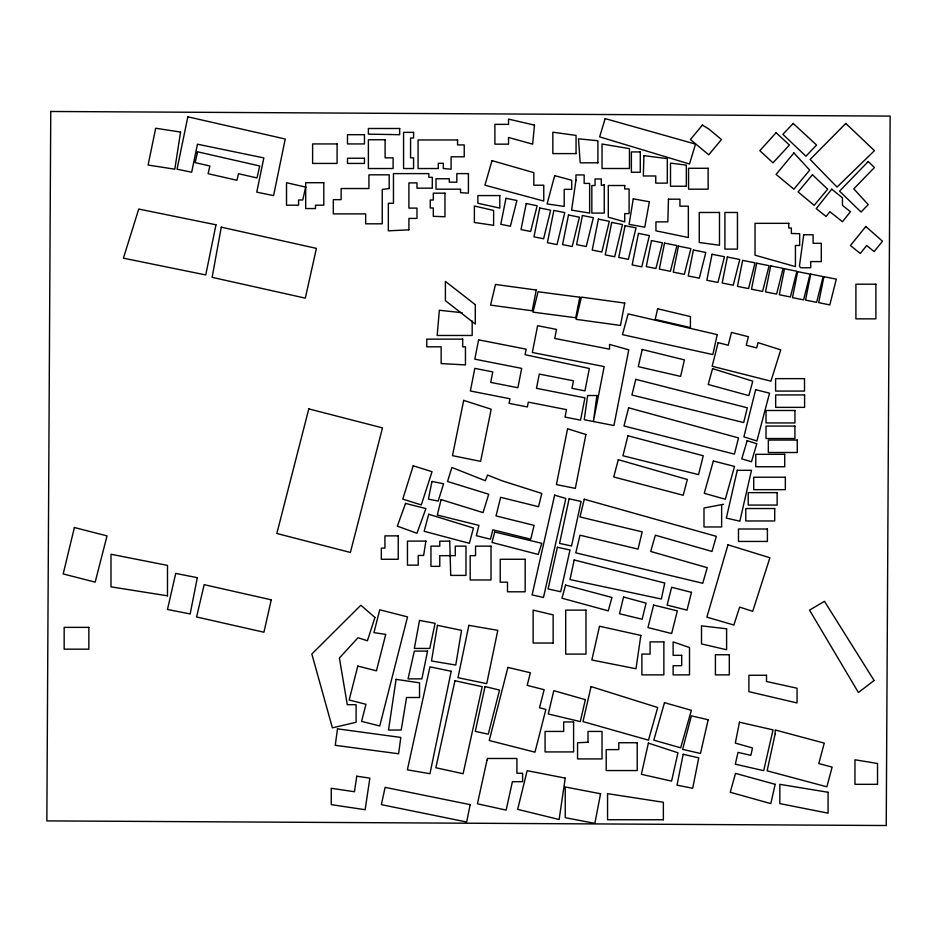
<?xml version="1.0" encoding="UTF-8"?>
<svg xmlns="http://www.w3.org/2000/svg" width="937" height="937" viewBox="0 0 937 937"><rect width="100%" height="100%" fill="white"/><g stroke="black" fill="none" stroke-linecap="round" stroke-linejoin="round"><path stroke-width="1.41" d="M723.563 504.27L703.992 508.018L703.992 526.969L721.642 526.969L721.642 504.633M462.187 312.712L439.359 310.252L437.157 335.469L472.178 335.469L472.178 321.016M50.75 111.48L46.85 820.894L886.238 825.52L890.15 116.094L50.75 111.48M668.456 199.194L667.835 221.87L655.935 221.87L655.935 230.818L688.344 237.541L688.344 206.175L679.934 206.175L679.934 199.194L668.456 199.194M643.906 155.624L643.332 175.98L655.759 175.98L655.759 183.125L667.308 183.125L667.308 158.646L643.906 155.624M534.477 125.101L532.661 144.157L508.533 137.481L508.533 144.157L494.888 144.157L494.888 124.352L508.533 124.352L508.533 119.116L534.477 125.101M337.472 728.845L335.27 745.313L398.6 753.781L400.79 737.431L337.472 728.845M596.892 395.519L593.402 421.509L604.178 366.578L532.345 352.499L537.604 325.713L556.519 329.414L554.751 338.444L609.542 349.185L609.542 344.441L628.774 349.829L613.934 425.539L584.243 419.717L587.64 395.519L596.892 395.519M803.735 234.765L799.437 266.061L800.631 267.748L810.739 267.748L810.739 261.587L821.304 261.587L821.304 243.315L813.105 243.315L813.105 234.765L803.735 234.765M575.962 180.244L571.617 210.146L589.642 213.086L589.642 183.406L584.149 183.406L584.149 174.926L575.962 174.926L575.962 180.244M640.838 635.415L635.989 668.749L591.856 660.011L599.516 626.221L640.838 635.415M565.234 778.108L559.12 819.512L517.669 809.357L527.144 770.682L565.234 778.108M356.774 776.199L354.455 791.742L331.253 788.275L331.253 804.649L365.149 809.709L369.857 778.155L356.774 776.199M396.082 679.337L388.515 730.028L401.2 730.028L406.553 697.503L419.53 697.503L419.53 682.839L396.082 679.337M180.56 132.07L174.809 169.187L148.093 165.053L155.694 128.228L180.56 132.07M425.913 541.106L423.618 555.43L418.23 555.43L418.23 565.14L407.454 565.14L407.454 541.106L425.913 541.106M437.45 625.342L431.488 660.983L455.757 665.047L461.554 630.343L437.45 625.342M633.26 198.843L629.09 224.365L644.738 227.199L649.364 201.76L633.26 198.843M221.273 227.152L212.125 277.34L305.31 298.142L316.413 248.387L221.273 227.152M419.53 620.435L414.341 648.439L429.767 648.439L435.096 623.316L419.53 620.435M624.745 303.084L620.493 325.444L576.15 319.353L581.397 297.123L624.745 303.084M536.233 290.013L532.228 310.791L490.555 305.122L495.486 284.461L536.233 290.013M600.558 793.768L594.854 823.377L565.234 817.673L565.234 786.963L600.558 793.768M478.608 339.838L474.813 359.176L521.686 368.37L517.892 387.731L490.707 382.39L492.768 371.895L474.813 368.37L470.374 390.987L509.986 398.764L509.084 403.355L527.367 406.939L528.304 402.137L566.498 409.633L565.034 417.094L580.565 420.139L584.946 397.838L536.479 388.328L539.279 374.086L573.456 380.797L571.968 388.328L584.946 390.87L589.338 368.475L525.083 354.69L526.161 349.173L478.608 339.838M585.894 434.499L575.33 488.376L556.426 484.593L567.576 428.748L585.894 434.499M197.32 577.684L190.164 613.946L167.489 609.472L175.711 573.421L197.32 577.684M505.968 198.304L500.78 224.306L510.396 226.227L516.908 200.483L505.968 198.304M526.207 203.563L521.019 229.565L530.635 231.486L537.147 205.753L526.207 203.563M539.747 207.991L533.985 236.85L543.601 238.771L550.675 210.181L539.747 207.991M553.849 210.427L547.407 242.683L557.023 244.604L564.777 212.617L553.849 210.427M568.49 215.006L562.575 244.604L572.191 246.525L579.417 217.185L568.49 215.006M582.416 215.522L576.618 244.604L586.222 246.525L593.355 217.7L582.416 215.522M579.816 297.228L575.716 317.748L533.012 312.15L538.061 291.758L579.816 297.228M598.403 219.117L592.219 250.097L601.835 252.018L609.331 221.308L598.403 219.117M611.709 222.409L605.232 254.876L614.684 256.761L622.484 224.552L611.709 222.409M625.084 225.7L618.76 257.417L628.376 259.338L636.024 227.878L625.084 225.7M638.46 233.395L632.17 264.913L641.786 266.834L649.388 235.574L638.46 233.395M651.484 240.586L646.296 266.6L655.912 268.509L662.424 242.777L651.484 240.586M664.52 243.093L659.332 269.095L670.423 271.308L676.936 245.564L664.52 243.093M678.458 246.138L673.27 272.14L684.361 274.354L690.874 248.61L678.458 246.138M693.403 249.98L688.215 275.982L699.307 278.195L705.807 252.463L693.403 249.98M712.026 254.255L706.838 280.257L717.929 282.47L724.442 256.738L712.026 254.255M727.358 257.007L722.158 283.009L733.249 285.223L739.761 259.479L727.358 257.007M742.654 260.369L737.454 286.371L748.546 288.584L755.058 262.852L742.654 260.369M756.686 263.192L751.497 289.205L762.589 291.419L769.101 265.675L756.686 263.192M770.694 265.885L765.506 291.887L776.597 294.101L783.098 268.357L770.694 265.885M683.178 754.297L677.018 785.147L692.689 788.275L698.756 757.857L683.178 754.297M784.492 268.755L779.291 294.757L790.395 296.97L796.895 271.238L784.492 268.755M797.68 271.648L792.491 297.65L803.583 299.863L810.095 274.131L797.68 271.648M810.728 274.108L805.539 300.109L816.631 302.323L823.143 276.591L810.728 274.108M823.904 276.673L818.715 302.674L829.807 304.888L836.319 279.156L823.904 276.673M739.48 722.204L735.311 743.111L752.528 747.949L750.842 755.327L738.005 752.388L735.311 764.182L763.702 770.671L773.025 729.876L739.48 722.204M215.967 224.786L205.753 274.939L123.403 258.167L138.735 209.056L215.967 224.786M431.98 481.431L428.396 499.105L438.176 501.096L443.611 483.785L431.98 481.431M463.686 400.392L452.489 455.663L480.622 461.355L491.187 409.223L463.686 400.392M427.541 651.11L421.884 678.868L408.052 678.868L414.341 651.11L427.541 651.11M470.187 804.649L466.661 821.995L381.371 804.649L385.119 787.361L470.187 804.649M187.845 116.809L177.046 169.187L191.675 172.209L197.461 144.204L263.836 157.908L256.761 192.144L273.569 195.61L285.246 139.016L187.845 116.809M451.212 671.255L429.954 773.728L407.372 769.827L429.954 666.839L451.212 671.255M468.851 625.342L457.982 677.697L486.736 683.659L497.805 630.343L468.851 625.342M574.17 559.975L570.001 579.581L661.358 599.012L664.755 583.037L574.17 559.975M569.122 498.789L559.553 543.413L571.547 545.99L581.104 501.459L569.122 498.789M485.026 686.575L475.293 731.364L488.282 734.186L499.538 690.077L485.026 686.575M775.18 733.788L767.134 770.811L826.856 786.799L832.126 767.122L818.797 763.55L824.267 743.111L775.18 729.97L775.18 733.788M454.96 680.742L435.857 767.754L463.112 773.728L482.192 686.704L454.96 680.742M486.971 760.294L477.425 803.794L506.144 810.107L512.387 781.681L522.612 781.681L522.612 773.248L516.908 773.248L516.908 758.478L487.451 758.478L486.971 760.294M717.227 334.626L712.823 354.584L622.449 334.626L628.165 313.907L717.227 334.626M557.374 547.278L548.098 588.94L560.689 591.739L570.001 549.96L557.374 547.278M271.261 599.821L263.929 632.217L196.571 616.979L204.184 584.665L271.261 599.821M554.645 495.146L532.099 594.901L543.472 597.466L565.831 498.472L554.645 495.146M648.392 743.111L641.365 774.302L671.571 781.118L677.955 752.786L648.392 743.111M197.309 153.071L195.13 162.616L209.876 165.978L208.108 173.708L236.967 180.279L238.466 173.708L256.984 177.925L259.713 165.978L197.309 151.747L197.309 153.071M305.685 187.084L302.745 199.979L298.587 199.979L298.587 205.191L286.523 205.191L286.523 182.715L305.685 187.084M775.18 784.328L770.8 803.606L730.251 792.269L735.533 773.388L775.18 784.328M642.22 349.489L638.273 366.648L680.613 376.393L684.408 359.89L642.22 349.489M657.645 308.765L655.197 319.412L690.417 327.599L690.417 316.589L657.645 308.765M737.267 470.315L726.327 518.091L739.855 521.183L751.497 470.315L737.267 470.315M708.185 719.733L700.466 753.465L682.628 749.377L691.377 715.88L708.185 719.733M585.356 699.658L580.284 721.607L548.25 713.959L553.814 690.663L585.356 699.658M591.071 686.587L582.99 721.607L648.474 740.16L657.715 707.517L591.071 686.587M584.255 499.234L580.003 516.966L642.185 531.865L638.05 549.117L580.003 535.214L575.775 552.842L702.75 583.271L707.224 567.67L650.7 551.46L655.361 535.214L711.991 551.46L716.325 536.351L584.255 499.234M74.398 527.519L63.189 573.936L95.164 582.135L107.029 535.894L74.398 527.519M623.562 596.998L619.486 613.747L642.15 619.252L646.073 603.147L623.562 596.998M635.79 379.356L631.936 395.016L743.685 422.552L747.316 407.794L635.79 379.356M441.116 499.632L437.298 515.057L478.912 525.376L476.347 535.695L490.473 539.197L492.803 529.792L530.705 539.197L534.125 525.376L496.024 515.924L500.651 497.313L538.517 506.706L541.809 493.448L501.904 480.728L487.58 475.047L485.331 480.728L451.868 467.469L447.535 481.501L488.716 494.232L483.035 512.598L441.116 499.632M627.919 435.752L622.929 455.757L698.545 474.626L703.254 455.757L627.919 435.752M755.644 389.698L743.884 436.853L756.92 440.964L769.546 393.165L755.644 389.698M653.628 605.091L647.971 627.591L671.642 633.541L677.346 610.854L653.628 605.091M691.483 592.348L687.008 610.151L667.121 605.091L671.642 587.3L691.483 592.348M357.805 666.066L349.15 699.998L365.945 704.284L361.6 721.361L379.743 725.988L407.536 616.897L379.743 609.811L373.933 632.627L385.728 634.384L376.44 670.822L357.805 666.066M628.61 407.794L623.983 425.972L734.397 454.117L738.532 437.919L628.61 407.794M718.117 342.673L712.143 366.25L770.952 381.183L780.744 349.841L758.033 342.673L756.698 347.896L746.227 345.238L748.394 336.723L731.469 332.424L728.225 345.238L718.117 342.673M308.8 408.883L276.837 533.493L350.379 552.455L382.495 427.893L308.8 408.883M507.901 667.402L489.243 740.511L534.968 752.177L545.884 709.414L539.501 707.786L544.128 689.691L527.18 685.369L530.401 672.766L507.901 667.402M494.713 532.017L492.007 542.453L538.248 554.458L541.809 543.319L494.713 532.017M618.291 459.68L613.735 476.98L683.202 495.263L687.348 479.486L618.291 459.68M428.689 514.261L424.156 531.291L469.378 543.319L473.443 528.035L428.689 514.261M554.692 175.652L547.067 203.938L564.203 206.421L564.203 189.333L571.722 189.333L571.722 180.244L554.692 175.652M565.561 585.086L561.977 598.204L608.277 610.854L611.943 597.466L565.561 585.086M712.553 368.616L708.208 384.486L748.839 395.625L752.798 381.183L712.553 368.616M713.35 460.981L704.261 493.319L725.308 499.234L734.526 466.439L713.35 460.981M664.497 702.668L653.803 740.16L680.672 747.82L691.377 710.305L664.497 702.668M491.995 160.625L484.944 185.21L543.765 201.057L543.765 185.21L533.821 185.21L533.821 172.642L491.995 160.625M727.979 544.819L706.885 617.155L733.87 625.026L739.621 607.106L752.716 611.311L769.898 557.761L727.979 544.819M747.152 440.671L741.764 458.872L751.497 461.742L756.827 443.716L747.152 440.671M605.161 118.601L599.657 136.872L689.515 163.998L695.512 144.111L605.161 118.601M413.229 465.794L402.769 499.105L421.299 504.926L432.027 471.698L413.229 465.794M374.941 617.46L367.421 640.756L358.028 637.734L339.393 658.008L347.287 704.694L356.095 704.694L356.095 722.275L332.389 727.838L311.845 654.014L360.839 605.232L374.941 617.46M405.557 503.415L397.323 526.149L416.965 533.27L425.913 508.58L405.557 503.415M831.751 189.18L816.244 208.623L826.094 216.482L829.901 211.715L842.445 221.718L850.433 211.715L842.445 205.344L842.445 197.812L831.751 189.18M865.811 226.496L850.433 245.541L860.271 253.482L866.678 245.541L874.139 251.561L882.49 241.219L865.811 226.496M776.094 132.714L759.848 150.67L772.978 162.815L789.422 145.048L776.094 132.714M793.897 152.942L776.094 174.411L793.897 189.18L809.709 170.101L793.897 152.942M702.41 125.101L690.405 139.531L708.747 154.804L721.467 139.531L708.747 128.943L702.41 125.101M812.438 174.739L798.101 191.921L814.183 205.344L827.676 189.18L812.438 174.739M793.206 123.438L782.875 134.307L805.937 156.221L816.56 145.048L793.206 123.438M868.236 161.515L839.54 191.148L861.068 212.008L868.236 204.617L853.783 188.852L874.444 167.524L868.236 161.515M845.806 123.438L810.13 159.466L837.022 187.095L874.444 150.67L845.806 123.438M874.092 680.473L858.421 692.525L809.545 610.139L824.455 601.296L874.092 680.473M604.248 184.624L601.308 185.514L601.308 178.979L595.042 178.979L595.042 185.514L591.833 185.514L591.833 213.086L604.248 213.086L604.248 184.624M389.195 188.536L382.237 189.415L382.237 223.814L365.653 223.814L365.653 213.882L333.314 213.882L333.314 199.651L341.127 199.651L341.127 188.536L368.932 188.536L368.932 174.821L389.195 174.821L389.195 188.536M408.907 229.834L388.34 230.83L388.34 203.294L393.458 203.294L393.458 173.603L428.853 173.603L428.853 177.339L432.297 177.339L432.297 188.173L416.977 188.173L416.977 182.891L408.907 182.891L408.907 208.108L416.977 208.108L416.977 218.415L408.907 218.415L408.907 229.834M588.003 742.256L577.555 742.736L577.555 758.923L602.022 758.923L602.022 731.434L588.003 731.434L588.003 742.256M449.725 541.106L439.781 541.211L439.781 546.154L430.95 546.154L430.95 566.346L439.781 566.346L439.781 555.664L455.288 555.664L455.288 546.154L465.982 546.154L465.982 575.4L450.72 575.4L449.725 541.106M399.677 128.498L368.382 128.498L368.382 134.155L399.677 134.694L399.677 128.498M413.592 132.363L403.566 132.363L403.566 168.531L413.592 168.531L413.592 157.838L410.57 157.838L410.57 137.985L413.592 137.985L413.592 132.363M364.458 134.694L347.486 134.694L347.486 143.935L364.458 143.935L364.458 134.694M385.107 139.754L368.382 139.754L368.382 168.531L393.107 168.531L393.107 157.838L385.107 157.838L385.107 139.754M457.561 139.964L418.078 139.964L418.078 168.531L438.27 168.531L438.27 163.307L443.318 163.307L443.318 168.531L451.095 169.187L451.095 156.795L464.225 156.795L464.225 144.907L457.561 144.907L457.561 139.964M337.086 143.935L312.618 143.935L312.618 163.436L337.086 163.436L337.086 143.935M640.276 151.923L631.386 151.923L631.386 172.267L640.276 172.267L640.276 151.923M576.056 153.598L552.842 153.598L552.842 132.199L576.056 135.408L576.056 153.598M364.458 158.236L347.486 158.236L347.486 163.436L364.458 163.436L364.458 158.236M597.9 162.827L580.19 162.827L578.48 138.817L597.9 140.737L597.9 162.827M708.149 168.285L688.554 168.285L688.554 189.18L708.149 189.18L708.149 168.285M629.453 168.496L602.034 168.496L602.034 144.017L629.453 148.643L629.453 168.496M468.406 173.603L456.823 173.603L456.823 182.153L449.303 182.153L449.303 178.768L435.998 178.768L435.998 189.169L460.559 189.169L460.559 192.659L468.406 193.174L468.406 173.603M323.792 182.715L305.685 182.715L305.685 208.553L315.488 208.553L315.488 205.191L323.792 205.191L323.792 182.715M624.733 185.514L608.3 185.514L608.3 217.185L624.733 221.87L624.733 213.601L629.09 213.601L629.09 188.969L624.733 188.969L624.733 185.514M686.329 186.24L670.505 186.24L670.505 163.097L686.329 165.135L686.329 186.24M444.97 193.174L433.304 193.174L433.304 200.026L430.247 200.026L430.247 207.979L433.304 207.979L433.304 216.33L444.97 216.752L444.97 193.174M499.796 195.575L477.858 195.575L477.858 203.247L499.796 208.108L499.796 195.575M719.487 212.476L699.248 212.476L699.248 242.507L719.487 245.236L719.487 212.476M737.454 212.476L724.91 212.476L724.91 249.113L737.454 249.113L737.454 212.476M788.743 223.334L755.035 223.334L755.035 255.192L795.431 266.612L795.431 245.471L799.671 245.471L799.671 233.688L791.343 233.489L791.343 228.019L788.743 228.019L788.743 223.334M875.896 284.204L855.903 284.204L855.903 318.849L875.896 318.849L875.896 284.204M462.691 339.135L426.768 339.135L426.768 346.819L441.163 346.819L441.163 363.568L465.455 364.915L465.455 346.819L462.691 346.819L462.691 339.135M804.508 378.642L775.59 378.642L775.59 391.08L804.508 391.08L804.508 378.642M804.59 394.934L775.66 394.934L775.66 407.361L804.59 407.361L804.59 394.934M794.951 410.5L766.033 410.5L766.033 422.938L794.951 422.938L794.951 410.5M794.927 426.077L766.009 426.077L766.009 438.516L794.927 438.516L794.927 426.077M797.258 440.062L768.328 440.062L768.328 452.501L797.258 452.501L797.258 440.062M784.726 454.316L755.796 454.316L755.796 466.755L784.726 466.755L784.726 454.316M785.347 477.226L753.723 477.226L753.723 489.664L785.347 489.664L785.347 477.226M777.148 492.639L748.23 492.639L748.23 505.078L777.148 505.078L777.148 492.639M774.712 508.533L745.793 508.533L745.793 520.972L774.712 520.972L774.712 508.533M767.403 529.007L738.473 529.007L738.473 541.445L767.403 541.445L767.403 529.007M398.225 535.87L384.931 535.87L384.931 548.086L381.324 548.086L381.324 559.272L398.225 559.272L398.225 535.87M491.023 546.154L475.539 546.154L475.539 555.664L470.187 555.664L470.187 579.98L491.023 579.98L491.023 546.154M525.165 559.272L500.229 559.272L500.229 582.182L507.491 582.182L507.491 591.797L525.165 591.797L525.165 559.272M585.988 610.128L565.69 610.128L565.69 654.108L585.988 654.108L585.988 610.128M88.851 627.368L64.161 627.368L64.161 649.165L88.851 649.165L88.851 627.368M663.864 641.892L650.091 641.892L650.091 654.073L641.88 654.073L641.88 674.886L663.864 674.886L663.864 641.892M553.146 643.028L533.13 643.028L533.13 610.128L553.146 614.883L553.146 643.028M729.314 654.752L715.399 654.752L715.399 674.886L729.314 674.886L729.314 654.752M681.691 655.326L673.129 655.326L673.129 641.892L689.503 647.549L689.503 674.886L673.129 674.886L673.129 665.692L681.691 665.692L681.691 655.326M766.501 675.272L748.897 675.272L748.897 691.67L797.047 702.937L797.047 688.226L766.501 681.504L766.501 675.272M573.596 721.947L563.676 721.947L563.676 731.434L545.076 731.434L545.076 751.919L573.596 751.919L573.596 721.947M637.219 742.736L618.807 742.736L618.807 749.623L606.204 749.612L606.204 770.554L637.219 770.554L637.219 742.736M877.536 784.328L854.954 784.328L854.954 759.778L877.536 763.503L877.536 784.328M663.361 819.746L607.551 819.746L607.551 793.662L663.361 802.271L663.361 819.746M726.608 628.797L701.508 625.857L701.508 643.918L726.608 649.751L726.608 628.797M493.612 225.325L474.38 222.479L474.38 205.976L493.612 210.462L493.612 225.325M167.489 595.815L110.988 586.843L110.988 554.247L167.489 565.398L167.489 595.815M828.062 792.269L779.83 784.328L779.83 803.606L828.062 813.152L828.062 792.269M475.282 304.677L445.403 281.416L445.403 300.648L475.282 324.026L475.282 304.677"/></g></svg>
